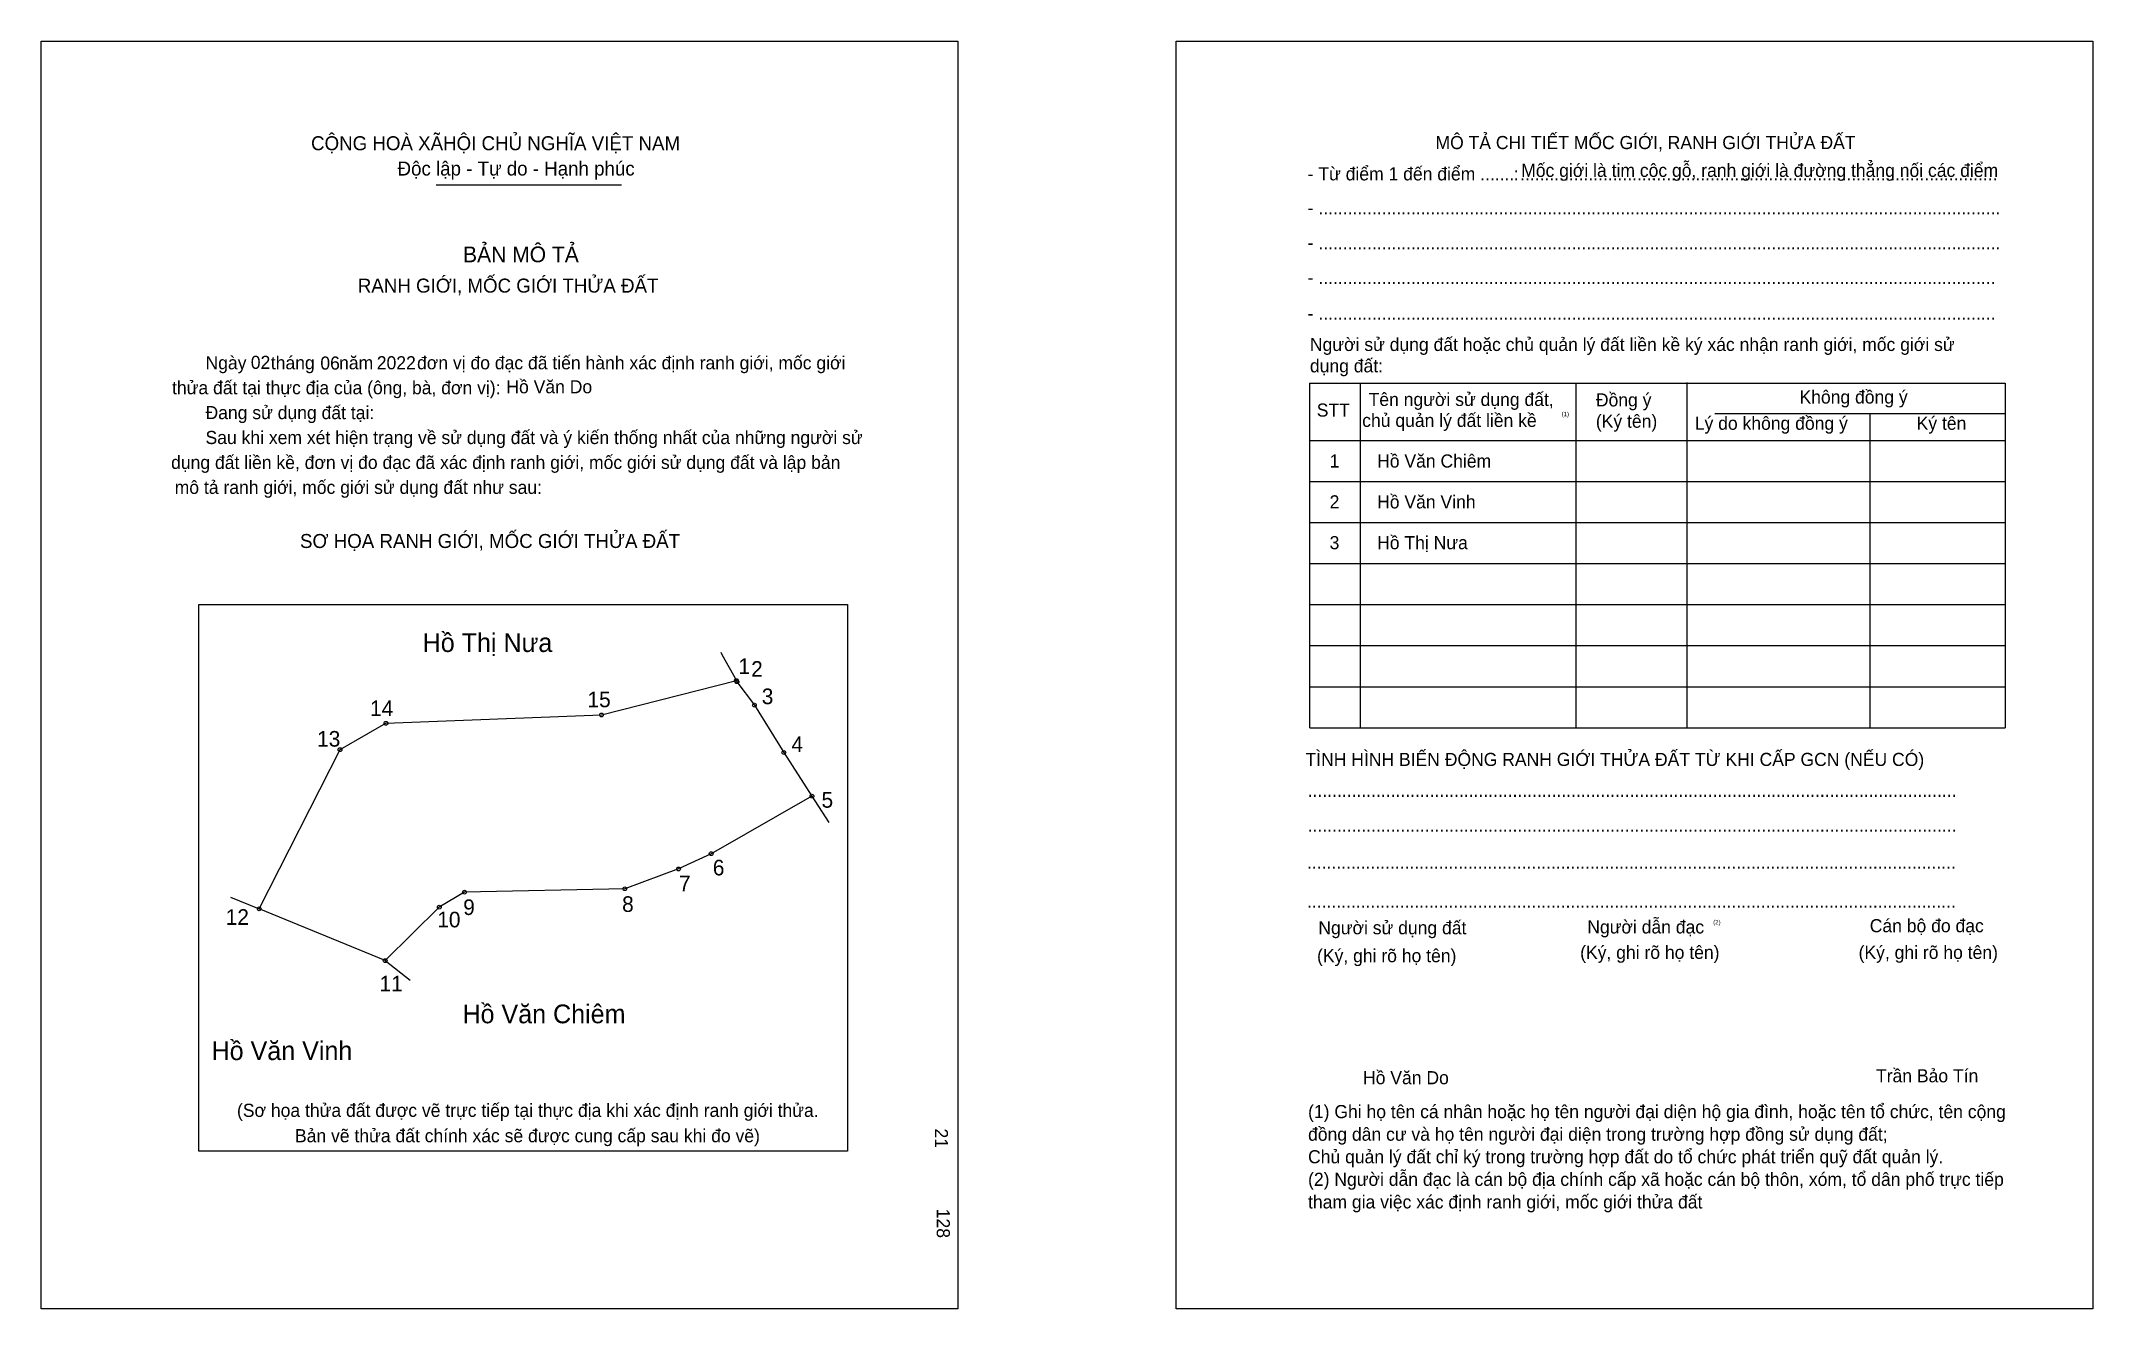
# Model space of a CAD drawing. Extents: x 547393 to 548014, y 1821076 to 1821460.
import ezdxf

# ---------------------------------------------------------------- set-up
doc = ezdxf.new("R2010")
doc.units = 0
for name, color, linetype in [('bmtKhungInTrang1', 7, 'Continuous'), ('bmtKhungInTrang2', 7, 'Continuous'), ('bmtNoiDung', 7, 'Continuous'), ('bmtTemplate', 7, 'Continuous'), ('CanhThua', 7, 'Continuous'), ('MocDinhThua', 7, 'Continuous'), ('RauThua', 7, 'Continuous'), ('SoHieuDinhThua', 7, 'Continuous'), ('TenChuLanCan', 7, 'Continuous')]:
    doc.layers.add(name, color=color, linetype=linetype)

msp = doc.modelspace()

# ---------------------------------------------------------------- linework, layer by layer
at = {"layer": 'bmtKhungInTrang1'}
msp.add_lwpolyline([(547392.98, 1821460.04), (547670.56, 1821460.04), (547670.56, 1821076.13), (547392.98, 1821076.13)], close=True, dxfattribs=at)
at = {"layer": 'bmtKhungInTrang2'}
msp.add_lwpolyline([(547736.75, 1821460.04), (548014.32, 1821460.04), (548014.32, 1821076.13), (547736.75, 1821076.13)], close=True, dxfattribs=at)
at = {"layer": 'bmtTemplate'}
for p, q in [((547512.6, 1821416.53), (547568.73, 1821416.53)), ((547792.43, 1821356.49), (547792.43, 1821252.12)), ((547857.73, 1821356.49), (547857.73, 1821252.12)), ((547891.32, 1821356.62), (547891.32, 1821252.12)), ((547987.74, 1821356.49), (547987.74, 1821252.12)), ((547899.84, 1821347.3), (547987.74, 1821347.3)), ((547777.21, 1821339.1), (547987.74, 1821339.1)), ((547777.21, 1821326.67), (547987.74, 1821326.67)), ((547777.21, 1821314.25), (547987.74, 1821314.25)), ((547777.21, 1821301.82), (547987.74, 1821301.82)), ((547777.21, 1821289.4), (547987.74, 1821289.4)), ((547777.21, 1821276.97), (547987.74, 1821276.97)), ((547777.21, 1821264.55), (547987.74, 1821264.55)), ((547777.21, 1821252.12), (547987.74, 1821252.12))]:
    msp.add_line(p, q, dxfattribs=at)
for points in [[(547777.07, 1821356.49), (547987.74, 1821356.49)], [(547777.07, 1821356.49), (547777.07, 1821252.12)], [(547946.77, 1821347.17), (547946.77, 1821252.12)]]:
    msp.add_lwpolyline(points, dxfattribs=at)
msp.add_lwpolyline([(547440.74, 1821123.94), (547440.74, 1821289.39), (547637.14, 1821289.39), (547637.14, 1821123.94)], close=True, dxfattribs=at)
at = {"layer": 'CanhThua'}
for p, q in [((547562.67, 1821255.99), (547603.53, 1821266.4)), ((547603.53, 1821266.4), (547603.72, 1821266.04)), ((547603.72, 1821266.04), (547609, 1821258.95)), ((547609, 1821258.95), (547617.9, 1821244.61)), ((547483.53, 1821245.49), (547497.43, 1821253.46)), ((547497.43, 1821253.46), (547562.67, 1821255.99)), ((547459.05, 1821197.27), (547483.53, 1821245.49)), ((547617.9, 1821244.61), (547626.43, 1821231.39)), ((547626.43, 1821231.39), (547595.91, 1821213.97)), ((547586.04, 1821209.35), (547569.75, 1821203.36)), ((547595.91, 1821213.97), (547586.04, 1821209.35)), ((547569.75, 1821203.36), (547521.21, 1821202.33)), ((547497.19, 1821181.6), (547459.05, 1821197.27)), ((547513.58, 1821197.78), (547497.19, 1821181.6)), ((547521.21, 1821202.33), (547513.58, 1821197.78))]:
    msp.add_line(p, q, dxfattribs=at)
at = {"layer": 'MocDinhThua'}
for centre in [(547603.53, 1821266.4), (547603.72, 1821266.04), (547609, 1821258.95), (547497.43, 1821253.46), (547562.67, 1821255.99), (547483.53, 1821245.49), (547617.9, 1821244.61), (547626.43, 1821231.39), (547586.04, 1821209.35), (547595.91, 1821213.97), (547521.21, 1821202.33), (547569.75, 1821203.36), (547459.05, 1821197.27), (547513.58, 1821197.78), (547497.19, 1821181.6)]:
    msp.add_circle(centre, 0.568, dxfattribs=at)
at = {"layer": 'RauThua'}
for p, q in [((547598.83, 1821274.96), (547599.09, 1821274.26)), ((547599.09, 1821274.26), (547603.53, 1821266.4)), ((547626.43, 1821231.39), (547631.54, 1821223.47)), ((547450.34, 1821200.85), (547459.05, 1821197.27)), ((547497.19, 1821181.6), (547504.71, 1821175.73))]:
    msp.add_line(p, q, dxfattribs=at)

# ---------------------------------------------------------------- texts
at = {"layer": 'bmtNoiDung'}
for s, height, p in [('02', 3.972, (547456.5, 1821360.77)), ('06', 3.972, (547477.56, 1821360.55)), ('2022', 3.972, (547494.65, 1821360.64)), ('Hồ Văn Do', 3.972, (547533.89, 1821353.38)), ('1', 3.97, (547783.18, 1821330.9)), ('Hồ Văn Chiêm ', 3.9715, (547797.56, 1821330.9)), ('2', 3.97, (547783.18, 1821318.53)), ('Hồ Văn Vinh ', 3.9715, (547797.56, 1821318.53)), ('3', 3.97, (547783.18, 1821306.17)), ('Hồ Thị Nưa ', 3.9715, (547797.56, 1821306.17)), ('Hồ Văn Do', 3.972, (547793.29, 1821144.17))]:
    msp.add_text(s, height=height, dxfattribs=at).set_placement(p)
for s, p in [('21', (547663.64, 1821130.77)), ('128', (547664.21, 1821106.47))]:
    msp.add_text(s, height=3.972, rotation=270, dxfattribs=at).set_placement(p)
at = {"layer": 'bmtTemplate'}
for s, height, p in [('CỘNG HOÀ XÃHỘI CHỦ NGHĨA VIỆT NAM', 4.2363, (547474.75, 1821426.98)), ('MÔ TẢ CHI TIẾT MỐC GIỚI, RANH GIỚI THỬA ĐẤT', 3.97, (547815.23, 1821427.32)), ('Độc lập - Tự do - Hạnh phúc', 4.2363, (547500.94, 1821419.32)), ('- Từ điểm 1 đến điểm .......', 3.97, (547776.53, 1821417.85)), (':', 3.97, (547838.91, 1821417.85)), ('Mốc giới là tim cộc gỗ, ranh giới là đường thẳng nối các điểm', 3.97, (547841.19, 1821418.9)), ('..................................................................................................', 3.97, (547840.86, 1821417.85)), ('- ............................................................................................................................................', 3.97004, (547776.53, 1821407.56)), ('BẢN MÔ TẢ', 4.766, (547520.77, 1821393.06)), ('- ............................................................................................................................................', 3.97004, (547776.53, 1821397)), ('RANH GIỚI, MỐC GIỚI THỬA ĐẤT', 4.2363, (547488.91, 1821383.87)), ('- ...........................................................................................................................................', 3.97004, (547776.53, 1821386.44)), ('- ...........................................................................................................................................', 3.97004, (547776.53, 1821375.63)), ('Người sử dụng đất hoặc chủ quản lý đất liền kề ký xác nhận ranh giới, mốc giới sử', 3.97, (547777.21, 1821366.19)), ('Ngày     tháng     năm         đơn vị đo đạc đã tiến hành xác định ranh giới, mốc giới ', 3.9715, (547442.79, 1821360.64)), ('dụng đất:', 3.97, (547777.21, 1821359.72)), ('thửa đất tại thực địa của (ông, bà, đơn vị):', 3.9715, (547432.66, 1821353.09)), ('Tên người sử dụng đất,', 3.97, (547794.99, 1821349.54)), ('Đồng ý', 3.97, (547863.8, 1821349.41)), ('Không đồng ý', 3.97, (547925.45, 1821350.28)), ('Đang sử dụng đất tại:', 3.9715, (547442.79, 1821345.55)), ('STT', 3.97, (547779.28, 1821346.31)), ('chủ quản lý đất liền kề', 3.97, (547793.05, 1821343.19)), ('(1)', 1.324, (547853.43, 1821346.45)), ('(Ký tên)', 3.97, (547863.8, 1821342.95)), ('Lý do không đồng ý', 3.97, (547893.75, 1821342.33)), ('Ký tên', 3.97, (547960.93, 1821342.33)), ('Sau khi xem xét hiện trạng về sử dụng đất và ý kiến thống nhất của những người sử ', 3.9715, (547442.79, 1821338.01)), ('dụng đất liền kề, đơn vị đo đạc đã xác định ranh giới, mốc giới sử dụng đất và lập bản', 3.9715, (547432.37, 1821330.47)), ('mô tả ranh giới, mốc giới sử dụng đất như sau:', 3.9715, (547433.46, 1821322.92)), ('SƠ HỌA RANH GIỚI, MỐC GIỚI THỬA ĐẤT', 4.2363, (547471.4, 1821306.54)), ('TÌNH HÌNH BIẾN ĐỘNG RANH GIỚI THỬA ĐẤT TỪ KHI CẤP GCN (NẾU CÓ)', 3.97, (547775.87, 1821240.54)), ('.....................................................................................................................................', 3.97599, (547776.53, 1821231.19)), ('.....................................................................................................................................', 3.97599, (547776.53, 1821220.63)), ('.....................................................................................................................................', 3.97599, (547776.33, 1821209.45)), ('.....................................................................................................................................', 3.97599, (547776.33, 1821197.65)), ('Người sử dụng đất', 3.97, (547779.77, 1821189.57)), ('Người dẫn đạc', 3.97, (547861.2, 1821189.82)), ('(2)', 1.324, (547899.33, 1821192.56)), ('Cán bộ đo đạc', 3.97, (547946.73, 1821190.19)), ('(Ký, ghi rõ họ tên)', 3.97, (547779.37, 1821181.12)), ('(Ký, ghi rõ họ tên)', 3.97, (547859.04, 1821182.12)), ('(Ký, ghi rõ họ tên)', 3.97, (547943.35, 1821182.12)), ('Trần Bảo Tín', 3.97, (547948.62, 1821144.75)), ('(Sơ họa thửa đất được vẽ trực tiếp tại thực địa khi xác định ranh giới thửa.', 3.9715, (547452.32, 1821134.28)), ('(1) Ghi họ tên cá nhân hoặc họ tên người đại diện hộ gia đình, hoặc tên tổ chức, tên cộng', 3.97, (547776.65, 1821133.9)), ('Bản vẽ thửa đất chính xác sẽ được cung cấp sau khi đo vẽ)', 3.9715, (547469.88, 1821126.6)), ('đồng dân cư và họ tên người đại diện trong trường hợp đồng sử dụng đất;', 3.97, (547776.65, 1821127.06)), ('Chủ quản lý đất chỉ ký trong trường hợp đất do tổ chức phát triển quỹ đất quản lý.', 3.97, (547776.65, 1821120.23)), ('(2) Người dẫn đạc là cán bộ địa chính cấp xã hoặc cán bộ thôn, xóm, tổ dân phố trực tiếp', 3.97, (547776.65, 1821113.4)), ('tham gia việc xác định ranh giới, mốc giới thửa đất', 3.97, (547776.65, 1821106.56))]:
    msp.add_text(s, height=height, dxfattribs=at).set_placement(p)
at = {"layer": 'SoHieuDinhThua'}
for s, height, p in [('1', 4.73, (547604.16, 1821268.38)), ('2', 4.73, (547608.01, 1821267.55)), ('14', 4.732, (547492.61, 1821255.65)), ('15', 4.732, (547558.45, 1821258.31)), ('3', 4.73, (547611.22, 1821259.25)), ('13', 4.732, (547476.57, 1821246.39)), ('4', 4.73, (547620.22, 1821244.78)), ('5', 4.73, (547629.32, 1821227.9)), ('6', 4.73, (547596.4, 1821207.41)), ('7', 4.73, (547586.18, 1821202.62)), ('12', 4.732, (547448.9, 1821192.43)), ('10', 4.732, (547512.96, 1821191.67)), ('9', 4.73, (547520.82, 1821195.41)), ('8', 4.73, (547568.94, 1821196.35)), ('11', 4.732, (547495.49, 1821172.27))]:
    msp.add_text(s, height=height, dxfattribs=at).set_placement(p)
at = {"layer": 'TenChuLanCan'}
for s, height, p in [('Hồ Thị Nưa', 5.678, (547508.54, 1821275.05)), ('Hồ Văn Chiêm', 5.6778, (547520.59, 1821162.63)), ('Hồ Văn Vinh', 5.6778, (547444.62, 1821151.49))]:
    msp.add_text(s, height=height, dxfattribs=at).set_placement(p)

doc.saveas('drawing.dxf')
